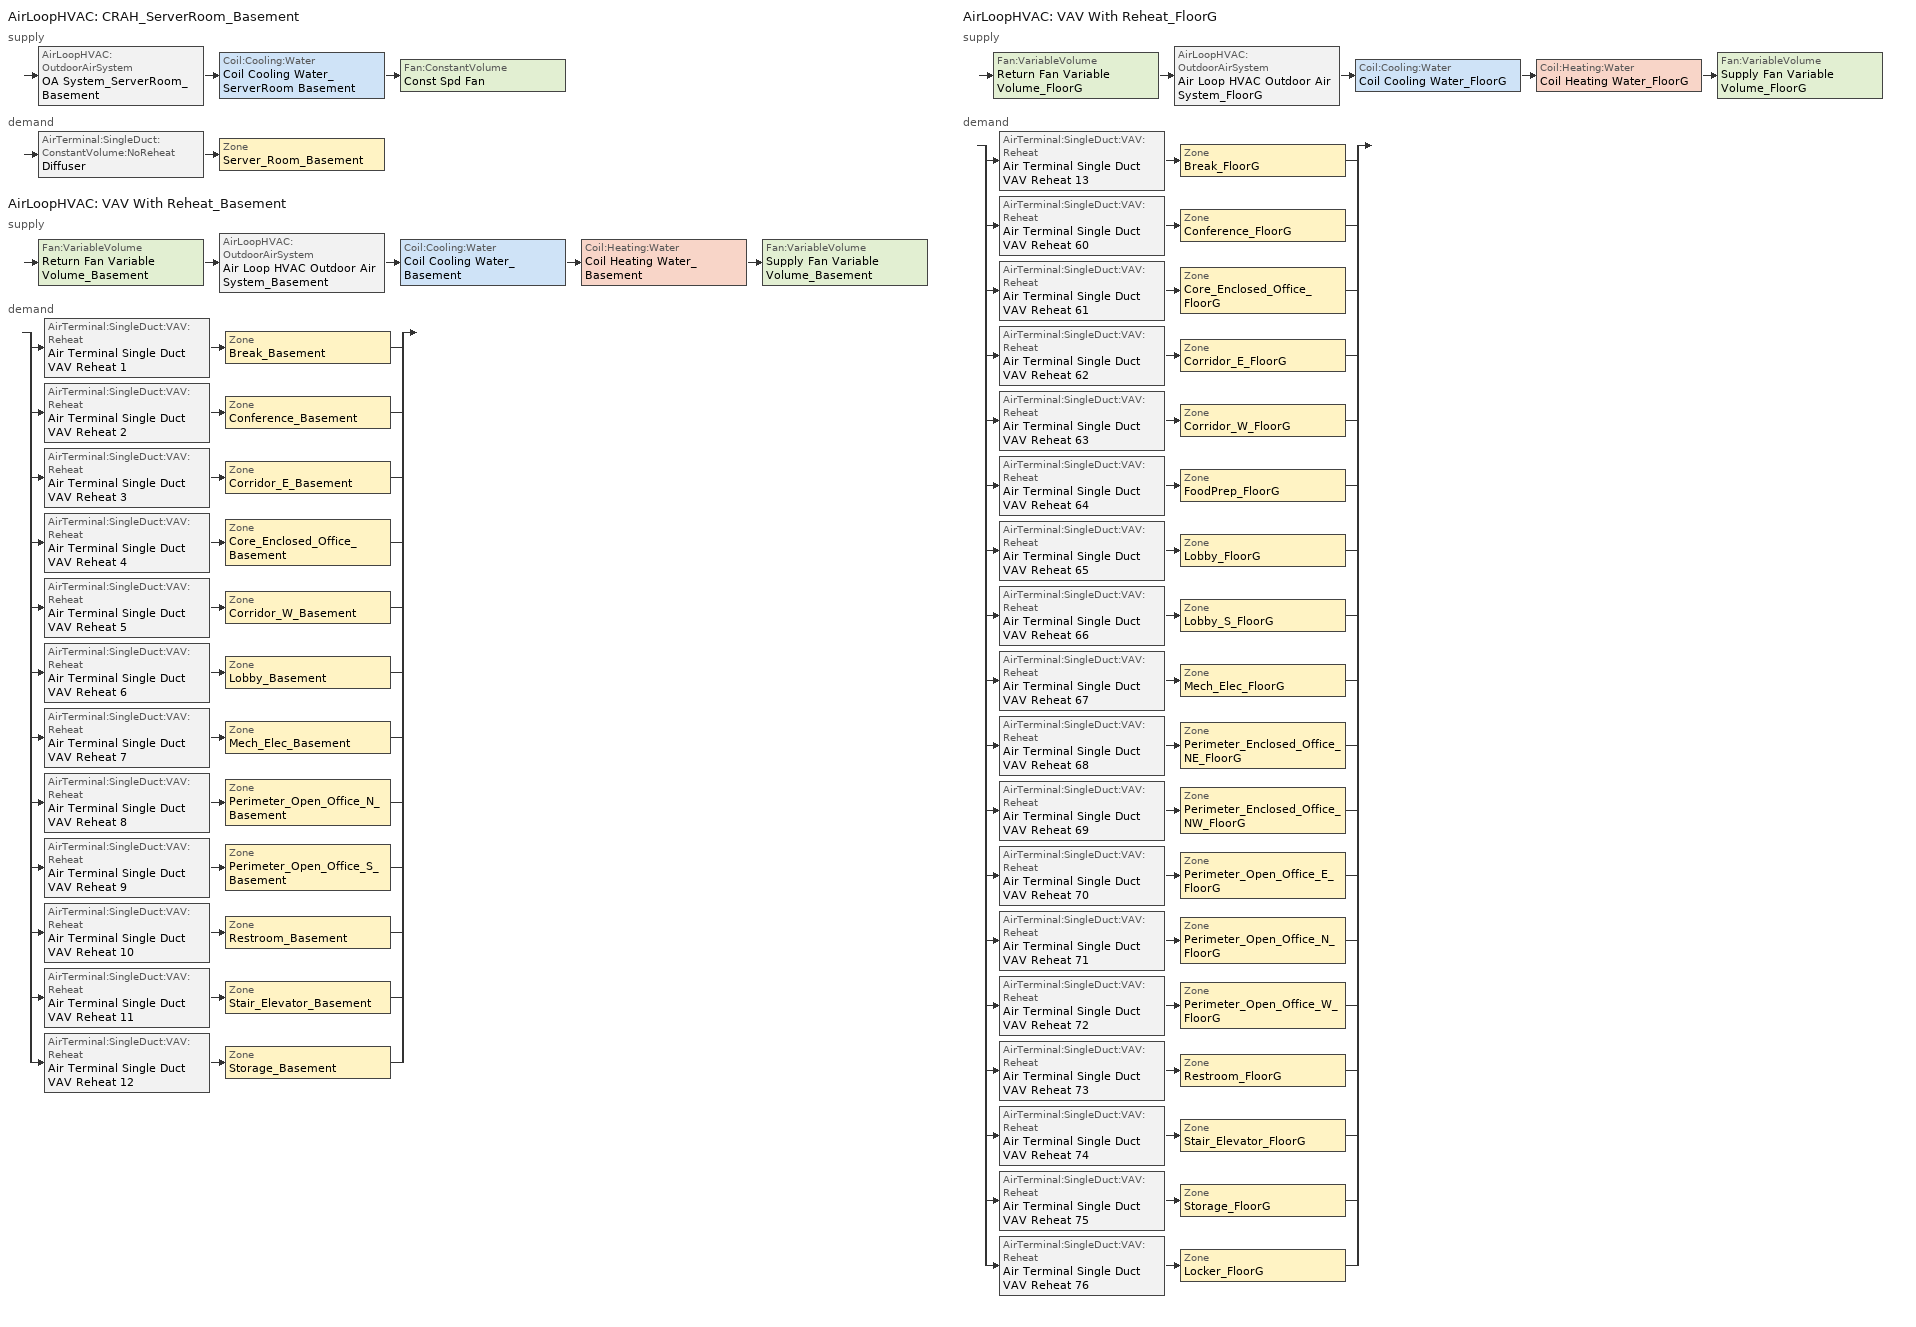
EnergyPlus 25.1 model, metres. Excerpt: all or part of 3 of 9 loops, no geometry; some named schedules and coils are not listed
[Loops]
AirLoopHVAC 'CRAH_ServerRoom_Basement'
 supply: AirLoopHVAC:OutdoorAirSystem 'OA System_ServerRoom_Basement' > Coil:Cooling:Water 'Coil Cooling Water_ServerRoom Basement' > Fan:ConstantVolume 'Const Spd Fan'
 demand: AirTerminal:SingleDuct:ConstantVolume:NoReheat 'Diffuser' > Zone 'Server_Room_Basement'
AirLoopHVAC 'VAV With Reheat_Basement'
 supply: Fan:VariableVolume 'Return Fan Variable Volume_Basement' > AirLoopHVAC:OutdoorAirSystem 'Air Loop HVAC Outdoor Air System_Basement' > Coil:Cooling:Water 'Coil Cooling Water_Basement' > Coil:Heating:Water 'Coil Heating Water_Basement' > Fan:VariableVolume 'Supply Fan Variable Volume_Basement'
 demand: split
  | AirTerminal:SingleDuct:VAV:Reheat 'Air Terminal Single Duct VAV Reheat 1' > Zone 'Break_Basement'
  | AirTerminal:SingleDuct:VAV:Reheat 'Air Terminal Single Duct VAV Reheat 2' > Zone 'Conference_Basement'
  | AirTerminal:SingleDuct:VAV:Reheat 'Air Terminal Single Duct VAV Reheat 3' > Zone 'Corridor_E_Basement'
  | AirTerminal:SingleDuct:VAV:Reheat 'Air Terminal Single Duct VAV Reheat 4' > Zone 'Core_Enclosed_Office_Basement'
  | AirTerminal:SingleDuct:VAV:Reheat 'Air Terminal Single Duct VAV Reheat 5' > Zone 'Corridor_W_Basement'
  | AirTerminal:SingleDuct:VAV:Reheat 'Air Terminal Single Duct VAV Reheat 6' > Zone 'Lobby_Basement'
  | AirTerminal:SingleDuct:VAV:Reheat 'Air Terminal Single Duct VAV Reheat 7' > Zone 'Mech_Elec_Basement'
  | AirTerminal:SingleDuct:VAV:Reheat 'Air Terminal Single Duct VAV Reheat 8' > Zone 'Perimeter_Open_Office_N_Basement'
  | AirTerminal:SingleDuct:VAV:Reheat 'Air Terminal Single Duct VAV Reheat 9' > Zone 'Perimeter_Open_Office_S_Basement'
  | AirTerminal:SingleDuct:VAV:Reheat 'Air Terminal Single Duct VAV Reheat 10' > Zone 'Restroom_Basement'
  | AirTerminal:SingleDuct:VAV:Reheat 'Air Terminal Single Duct VAV Reheat 11' > Zone 'Stair_Elevator_Basement'
  | AirTerminal:SingleDuct:VAV:Reheat 'Air Terminal Single Duct VAV Reheat 12' > Zone 'Storage_Basement'
AirLoopHVAC 'VAV With Reheat_FloorG'
 supply: Fan:VariableVolume 'Return Fan Variable Volume_FloorG' > AirLoopHVAC:OutdoorAirSystem 'Air Loop HVAC Outdoor Air System_FloorG' > Coil:Cooling:Water 'Coil Cooling Water_FloorG' > Coil:Heating:Water 'Coil Heating Water_FloorG' > Fan:VariableVolume 'Supply Fan Variable Volume_FloorG'
 demand: split
  | AirTerminal:SingleDuct:VAV:Reheat 'Air Terminal Single Duct VAV Reheat 13' > Zone 'Break_FloorG'
  | AirTerminal:SingleDuct:VAV:Reheat 'Air Terminal Single Duct VAV Reheat 60' > Zone 'Conference_FloorG'
  | AirTerminal:SingleDuct:VAV:Reheat 'Air Terminal Single Duct VAV Reheat 61' > Zone 'Core_Enclosed_Office_FloorG'
  | AirTerminal:SingleDuct:VAV:Reheat 'Air Terminal Single Duct VAV Reheat 62' > Zone 'Corridor_E_FloorG'
  | AirTerminal:SingleDuct:VAV:Reheat 'Air Terminal Single Duct VAV Reheat 63' > Zone 'Corridor_W_FloorG'
  | AirTerminal:SingleDuct:VAV:Reheat 'Air Terminal Single Duct VAV Reheat 64' > Zone 'FoodPrep_FloorG'
  | AirTerminal:SingleDuct:VAV:Reheat 'Air Terminal Single Duct VAV Reheat 65' > Zone 'Lobby_FloorG'
  | AirTerminal:SingleDuct:VAV:Reheat 'Air Terminal Single Duct VAV Reheat 66' > Zone 'Lobby_S_FloorG'
  | AirTerminal:SingleDuct:VAV:Reheat 'Air Terminal Single Duct VAV Reheat 67' > Zone 'Mech_Elec_FloorG'
  | AirTerminal:SingleDuct:VAV:Reheat 'Air Terminal Single Duct VAV Reheat 68' > Zone 'Perimeter_Enclosed_Office_NE_FloorG'
  | AirTerminal:SingleDuct:VAV:Reheat 'Air Terminal Single Duct VAV Reheat 69' > Zone 'Perimeter_Enclosed_Office_NW_FloorG'
  | AirTerminal:SingleDuct:VAV:Reheat 'Air Terminal Single Duct VAV Reheat 70' > Zone 'Perimeter_Open_Office_E_FloorG'
  | AirTerminal:SingleDuct:VAV:Reheat 'Air Terminal Single Duct VAV Reheat 71' > Zone 'Perimeter_Open_Office_N_FloorG'
  | AirTerminal:SingleDuct:VAV:Reheat 'Air Terminal Single Duct VAV Reheat 72' > Zone 'Perimeter_Open_Office_W_FloorG'
  | AirTerminal:SingleDuct:VAV:Reheat 'Air Terminal Single Duct VAV Reheat 73' > Zone 'Restroom_FloorG'
  | AirTerminal:SingleDuct:VAV:Reheat 'Air Terminal Single Duct VAV Reheat 74' > Zone 'Stair_Elevator_FloorG'
  | AirTerminal:SingleDuct:VAV:Reheat 'Air Terminal Single Duct VAV Reheat 75' > Zone 'Storage_FloorG'
  | AirTerminal:SingleDuct:VAV:Reheat 'Air Terminal Single Duct VAV Reheat 76' > Zone 'Locker_FloorG'
[ZoneList]
ZL_Office_Area_GreaterThan250_square_feet: Core_Enclosed_Office_Basement, Core_Enclosed_Office_FloorG, Core_Enclosed_Office_FloorM, Core_Enclosed_Office_FloorT, Perimeter_Enclosed_Office_NE_FloorG, Perimeter_Enclosed_Office_NE_FloorM, Perimeter_Enclosed_Office_NE_FloorT, Perimeter_Enclosed_Office_NW_FloorG, Perimeter_Enclosed_Office_NW_FloorM, Perimeter_Enclosed_Office_NW_FloorT, Perimeter_Enclosed_Office_SE_FloorM, Perimeter_Enclosed_Office_SE_FloorT, Perimeter_Enclosed_Office_SW_FloorM, Perimeter_Enclosed_Office_SW_FloorT, Perimeter_Open_Office_E_FloorG, Perimeter_Open_Office_E_FloorM, Perimeter_Open_Office_E_FloorT, Perimeter_Open_Office_N_Basement, Perimeter_Open_Office_N_FloorG, Perimeter_Open_Office_N_FloorM, Perimeter_Open_Office_N_FloorT, Perimeter_Open_Office_S_Basement, Perimeter_Open_Office_S_FloorM, Perimeter_Open_Office_S_FloorT, Perimeter_Open_Office_W_FloorG, Perimeter_Open_Office_W_FloorM, Perimeter_Open_Office_W_FloorT
ZL_Electrical_Mechanical_Telephone_Rooms: Mech_Elec_Basement, Mech_Elec_FloorG, Mech_Elec_FloorM, Mech_Elec_FloorT
ZL_Convention_Conference_Multipurpose_and_Meeting_Area: Conference_Basement, Conference_E_FloorM, Conference_E_FloorT, Conference_FloorG, Conference_N_FloorM, Conference_N_FloorT, Conference_S_FloorM, Conference_S_FloorT, Conference_W_FloorM, Conference_W_FloorT
ZL_Lounge_Breakroom_or_Waiting_Area: Break_Basement, Break_FloorG, Break_FloorM, Break_FloorT
ZL_Storage_General: Storage_Basement, Storage_FloorG, Storage_FloorM, Storage_FloorT
ZL_Restrooms: Restroom_Basement, Restroom_FloorG, Restroom_FloorM, Restroom_FloorT
ZL_Lobby_Main_Entry: Lobby_Basement, Lobby_FloorG, Lobby_FloorM, Lobby_FloorT, Lobby_S_FloorG
ZL_Stairwell: Stair_Elevator_Basement, Stair_Elevator_FloorG, Stair_Elevator_FloorM, Stair_Elevator_FloorT
ZL_Corridor_Area: Corridor_E_Basement, Corridor_E_FloorG, Corridor_E_FloorM, Corridor_E_FloorT, Corridor_W_Basement, Corridor_W_FloorG, Corridor_W_FloorM, Corridor_W_FloorT
ZL_Computer_Room_EPD_20: Server_Room_FloorG, Server_Room_FloorM, Server_Room_FloorT
AVM OptimumStart Control Zones List: Break_Basement, Conference_Basement, Corridor_E_Basement, Core_Enclosed_Office_Basement, Corridor_W_Basement, Lobby_Basement, Mech_Elec_Basement, Perimeter_Open_Office_N_Basement, Perimeter_Open_Office_S_Basement, Restroom_Basement, Stair_Elevator_Basement, Storage_Basement
AVM OptimumStart 1 Control Zones List: Break_FloorG, Conference_FloorG, Core_Enclosed_Office_FloorG, Corridor_E_FloorG, Corridor_W_FloorG, FoodPrep_FloorG, Lobby_FloorG, Lobby_S_FloorG, Mech_Elec_FloorG, Perimeter_Enclosed_Office_NE_FloorG, Perimeter_Enclosed_Office_NW_FloorG, Perimeter_Open_Office_E_FloorG, Perimeter_Open_Office_N_FloorG, Perimeter_Open_Office_W_FloorG, Restroom_FloorG, Stair_Elevator_FloorG, Storage_FloorG, Locker_FloorG
AVM OptimumStart 2 Control Zones List: Break_FloorM, Conference_E_FloorM, Conference_N_FloorM, Conference_S_FloorM, Conference_W_FloorM, Core_Enclosed_Office_FloorM, Corridor_E_FloorM, Corridor_W_FloorM, Lobby_FloorM, Mech_Elec_FloorM, Perimeter_Enclosed_Office_NE_FloorM, Perimeter_Enclosed_Office_NW_FloorM, Perimeter_Enclosed_Office_SE_FloorM, Perimeter_Enclosed_Office_SW_FloorM, Perimeter_Open_Office_E_FloorM, Perimeter_Open_Office_N_FloorM, Perimeter_Open_Office_S_FloorM, Restroom_FloorM, Stair_Elevator_FloorM, Storage_FloorM, Perimeter_Open_Office_W_FloorM
AVM OptimumStart 3 Control Zones List: Break_FloorT, Conference_E_FloorT, Conference_N_FloorT, Conference_S_FloorT, Conference_W_FloorT, Core_Enclosed_Office_FloorT, Corridor_E_FloorT, Corridor_W_FloorT, Lobby_FloorT, Mech_Elec_FloorT, Perimeter_Enclosed_Office_NE_FloorT, Perimeter_Enclosed_Office_NW_FloorT, Perimeter_Enclosed_Office_SE_FloorT, Perimeter_Enclosed_Office_SW_FloorT, Perimeter_Open_Office_E_FloorT, Perimeter_Open_Office_N_FloorT, Perimeter_Open_Office_S_FloorT, Perimeter_Open_Office_W_FloorT, Restroom_FloorT, Stair_Elevator_FloorT, Storage_FloorT
[People] Number of People Calculation Method=People/Area; Fraction Radiant=0.3; Sensible Heat Fraction=autocalculate; Carbon Dioxide Generation Rate {m3/s-W}=3.82e-08; Enable ASHRAE 55 Comfort Warnings=No; Mean Radiant Temperature Calculation Type=EnclosureAveraged; Clothing Insulation Calculation Method=ClothingInsulationSchedule; Cold Stress Temperature Threshold {C}=15.56; Heat Stress Temperature Threshold {C}=30
Name | Zone or ZoneList or Space or SpaceList | Number of People Schedule | People per Floor Area {person/m2} | Activity Level Schedule
People_Office_Area_250_square_feet | ZL_Office_Area_GreaterThan250_square_feet | OfficeLargeOfficeOccupancy | 0.0538196 | FunctionalAreaPeopleActivityLevel
People_Electrical_Mechanical_Telephone_Rooms | ZL_Electrical_Mechanical_Telephone_Rooms | OfficeLargeOfficeOccupancy | 0 | CommonAreaPeopleActivityLevel
People_Convention_Conference_Multipurpose_and_Meeting_Area | ZL_Convention_Conference_Multipurpose_and_Meeting_Area | OfficeLargeOfficeOccupancy | 0.355209 | MeetingAreaPeopleActivityLevel
People_Lounge_Breakroom_or_Waiting_Area | ZL_Lounge_Breakroom_or_Waiting_Area | OfficeLargeOfficeOccupancy | 0.355209 | CommonAreaPeopleActivityLevel
People_Storage_General | ZL_Storage_General | OfficeLargeOfficeOccupancy | 0 | CommonAreaPeopleActivityLevel
People_Restrooms | ZL_Restrooms | OfficeLargeOfficeOccupancy | 0 | CommonAreaPeopleActivityLevel
People_Lobby_Main_Entry | ZL_Lobby_Main_Entry | OfficeLargeOfficeOccupancy | 0.107639 | CommonAreaPeopleActivityLevel
People_Stairwell | ZL_Stairwell | OfficeLargeOfficeOccupancy | 0 | CommonAreaPeopleActivityLevel
People_Corridor_Area | ZL_Corridor_Area | OfficeLargeOfficeOccupancy | 0.0538196 | CommonAreaPeopleActivityLevel
People_Computer_Room_EPD_20 | ZL_Computer_Room_EPD_20 | OfficeLargeDataOccupancy | 0 | ComputerRoomPeopleActivityLevel
[Lights] Design Level Calculation Method=Watts/Area; Return Air Fraction=0; Fraction Radiant=0.58; Fraction Visible=0; Fraction Replaceable=1; Return Air Fraction Calculated from Plenum Temperature=No; Return Air Fraction Function of Plenum Temperature Coefficient 1=0; Return Air Fraction Function of Plenum Temperature Coefficient 2 {1/K}=0
Name | Zone or ZoneList or Space or SpaceList | Schedule | Watts per Floor Area {W/m2}
Lights_Office_Area_250_square_feet | ZL_Office_Area_GreaterThan250_square_feet | OfficeLargeOfficeLights | 8.07293
Lights_Electrical_Mechanical_Telephone_Rooms | ZL_Electrical_Mechanical_Telephone_Rooms | OfficeLargeOfficeLights | 7.53474
Lights_Convention_Conference_Multipurpose_and_Meeting_Area | ZL_Convention_Conference_Multipurpose_and_Meeting_Area | OfficeLargeOfficeLights | 15.0695
Lights_Lounge_Breakroom_or_Waiting_Area | ZL_Lounge_Breakroom_or_Waiting_Area | OfficeLargeOfficeLights | 118.403
Lights_Storage_General | ZL_Storage_General | OfficeLargeOfficeLights | 6.45835
Lights_Restrooms | ZL_Restrooms | OfficeLargeOfficeLights | 6.45835
Lights_Lobby_Main_Entry | ZL_Lobby_Main_Entry | OfficeLargeOfficeLights | 11.8403
Lights_Stairwell | ZL_Stairwell | OfficeLargeOfficeLights | 6.45835
Lights_Corridor_Area | ZL_Corridor_Area | OfficeLargeOfficeLights | 6.45835
Lights_Computer_Room_EPD_20 | ZL_Computer_Room_EPD_20 | OfficeLargeDataLights | 11.8403
[ElectricEquipment] Design Level Calculation Method=Watts/Area; Fraction Latent=0; Fraction Radiant=0.2; Fraction Lost=0
Name | Zone or ZoneList or Space or SpaceList | Schedule | Watts per Floor Area {W/m2}
Equip_ZL_Office_Area_GreaterThan250_square_feet | ZL_Office_Area_GreaterThan250_square_feet | OfficeLargeOfficeElecEquipment | 7.53474
Equip_ZL_Electrical_Mechanical_Telephone_Rooms | ZL_Electrical_Mechanical_Telephone_Rooms | OfficeLargeOfficeElecEquipment | 5.38196
Equip_ZL_Convention_Conference_Multipurpose_and_Meeting_Area | ZL_Convention_Conference_Multipurpose_and_Meeting_Area | OfficeLargeOfficeElecEquipment | 8.61113
Equip_ZL_Lounge_Breakroom_or_Waiting_Area | ZL_Lounge_Breakroom_or_Waiting_Area | OfficeLargeOfficeElecEquipment | 5.38196
Equip_ZL_Storage_General | ZL_Storage_General | OfficeLargeOfficeElecEquipment | 2.15278
Equip_ZL_Lobby_Main_Entry | ZL_Lobby_Main_Entry | OfficeLargeOfficeElecEquipment | 5.38196
Equip_ZL_Computer_Room_EPD_20 | ZL_Computer_Room_EPD_20 | OfficeLargeDataElecEquipment | 215.278
[DesignSpecification:OutdoorAir] Outdoor Air Method=Maximum; Outdoor Air Flow per Person {m3/s-person}=0.00707921; Outdoor Air Flow per Zone Floor Area {m3/s-m2}=0.000762; Outdoor Air Flow Air Changes per Hour {1/hr}=0
Name | Outdoor Air Flow per Zone {m3/s} | Outdoor Air Schedule
DSOA_Perimeter_Open_Office_N_Basement; DSOA_Perimeter_Open_Office_S_Basement; DSOA_Core_Enclosed_Office_Basement; DSOA_Perimeter_Open_Office_N_FloorG; DSOA_Perimeter_Open_Office_W_FloorG; DSOA_Perimeter_Open_Office_E_FloorG; DSOA_Perimeter_Enclosed_Office_NE_FloorG; DSOA_Perimeter_Enclosed_Office_NW_FloorG; DSOA_Core_Enclosed_Office_FloorG; DSOA_Mech_Elec_Basement; DSOA_Mech_Elec_FloorG; DSOA_Conference_Basement; DSOA_Conference_FloorG; DSOA_Break_Basement; DSOA_Break_FloorG; DSOA_Storage_Basement; DSOA_Storage_FloorG; DSOA_Restroom_Basement; DSOA_Restroom_FloorG; DSOA_Lobby_Basement; DSOA_Lobby_S_FloorG; DSOA_Lobby_FloorG; DSOA_Stair_Elevator_Basement; DSOA_Stair_Elevator_FloorG; DSOA_Corridor_W_Basement; DSOA_Corridor_E_Basement; DSOA_Corridor_W_FloorG; DSOA_Corridor_E_FloorG | 0 | OfficeLargeOfficeHVACAvail
DSOA_Server_Room_Basement | 0 | OfficeLargeDataHVACAvail
DSOA_FoodPrep_FloorG |  | OfficeLargeOfficeHVACAvail
DSOA_Locker_FloorG | 0.214143 | OfficeLargeOfficeHVACAvail
[ZoneControl:Thermostat] Temperature Difference Between Cutout And Setpoint {deltaC}=0
Name | Zone or ZoneList | Control Type Schedule | Control 1
ZC_ZL_Office_Area_GreaterThan250_square_feet | ZL_Office_Area_GreaterThan250_square_feet | ZL_Office_Area_GreaterThan250_square_feet Thermostat Schedule | TSDSP_ZL_Office_Area_GreaterThan250_square_feet
ZC_ZL_Electrical_Mechanical_Telephone_Rooms | ZL_Electrical_Mechanical_Telephone_Rooms | ZL_Electrical_Mechanical_Telephone_Rooms Thermostat Schedule | TSDSP_ZL_Electrical_Mechanical_Telephone_Rooms
ZC_ZL_Convention_Conference_Multipurpose_and_Meeting_Area | ZL_Convention_Conference_Multipurpose_and_Meeting_Area | ZL_Convention_Conference_Multipurpose_and_Meeting_Area Thermostat Schedule | TSDSP_ZL_Convention_Conference_Multipurpose_and_Meeting_Area
ZC_ZL_Lounge_Breakroom_or_Waiting_Area | ZL_Lounge_Breakroom_or_Waiting_Area | ZL_Lounge_Breakroom_or_Waiting_Area Thermostat Schedule | TSDSP_ZL_Lounge_Breakroom_or_Waiting_Area
ZC_ZL_Storage_General | ZL_Storage_General | ZL_Storage_General Thermostat Schedule | TSDSP_ZL_Storage_General
ZC_ZL_Restrooms | ZL_Restrooms | ZL_Restrooms Thermostat Schedule | TSDSP_ZL_Restrooms
ZC_ZL_Lobby_Main_Entry | ZL_Lobby_Main_Entry | ZL_Lobby_Main_Entry Thermostat Schedule | TSDSP_ZL_Lobby_Main_Entry
ZC_ZL_Stairwell | ZL_Stairwell | ZL_Stairwell Thermostat Schedule | TSDSP_ZL_Stairwell
ZC_ZL_Corridor_Area | ZL_Corridor_Area | ZL_Corridor_Area Thermostat Schedule | TSDSP_ZL_Corridor_Area
ZC_ZL_Computer_Room_EPD_20 | ZL_Computer_Room_EPD_20 | ZL_Computer_Room_EPD_20 Thermostat Schedule | TSDSP_ZL_Computer_Room_EPD_20
ZC_Server_Room_Basement | Server_Room_Basement | Server_Room_Basement Zn Thermostat Schedule | TSDSP_Server_Room_Basement
ZC_FoodPrep_FloorG | FoodPrep_FloorG | FoodPrep_FloorG Zn Thermostat Schedule | TSDSP_FoodPrep_FloorG
ZC_Locker_FloorG | Locker_FloorG | Locker_FloorG Zn Thermostat Schedule | TSDSP_Locker_FloorG
[ThermostatSetpoint:SingleCooling] Setpoint Temperature Schedule=OfficeLargeDataClgSetpt
TSDSP_ZL_Computer_Room_EPD_20; TSDSP_Server_Room_Basement
[ThermostatSetpoint:DualSetpoint] Heating Setpoint Temperature Schedule=OfficeLargeOfficeHtgSetpt; Cooling Setpoint Temperature Schedule=OfficeLargeOfficeClgSetpt
TSDSP_ZL_Office_Area_GreaterThan250_square_feet; TSDSP_ZL_Electrical_Mechanical_Telephone_Rooms; TSDSP_ZL_Convention_Conference_Multipurpose_and_Meeting_Area; TSDSP_ZL_Lounge_Breakroom_or_Waiting_Area; TSDSP_ZL_Storage_General; TSDSP_ZL_Restrooms; TSDSP_ZL_Lobby_Main_Entry; TSDSP_ZL_Stairwell; TSDSP_ZL_Corridor_Area; TSDSP_FoodPrep_FloorG; TSDSP_Locker_FloorG
[Sizing:Zone] Zone Cooling Design Supply Air Temperature Input Method=SupplyAirTemperature; Zone Cooling Design Supply Air Temperature {C}=12.8; Zone Cooling Design Supply Air Temperature Difference {deltaC}=8.33333; Zone Heating Design Supply Air Temperature Input Method=SupplyAirTemperature; Zone Heating Design Supply Air Temperature {C}=40; Zone Heating Design Supply Air Temperature Difference {deltaC}=13.8889; Zone Cooling Design Supply Air Humidity Ratio {kgWater/kgDryAir}=0.0085; Zone Heating Design Supply Air Humidity Ratio {kgWater/kgDryAir}=0.008; Cooling Design Air Flow Method=DesignDay; Cooling Design Air Flow Rate {m3/s}=0; Cooling Minimum Air Flow per Zone Floor Area {m3/s-m2}=0.000762; Cooling Minimum Air Flow {m3/s}=0; Cooling Minimum Air Flow Fraction=0; Heating Design Air Flow Method=DesignDay; Heating Design Air Flow Rate {m3/s}=0; Heating Maximum Air Flow per Zone Floor Area {m3/s-m2}=0.002032; Heating Maximum Air Flow {m3/s}=0.141576; Heating Maximum Air Flow Fraction=0.5; Account for Dedicated Outdoor Air System=No; Zone Load Sizing Method=Sensible Load Only No Latent Load; Zone Latent Cooling Design Supply Air Humidity Ratio Input Method=HumidityRatioDifference; Zone Cooling Design Supply Air Humidity Ratio Difference {kgWater/kgDryAir}=0.005; Zone Latent Heating Design Supply Air Humidity Ratio Input Method=HumidityRatioDifference; Zone Humidification Design Supply Air Humidity Ratio Difference {kgWater/kgDryAir}=0.005; Type of Space Sum to Use=Coincident
Name | Design Specification Outdoor Air Object
Break_Basement | DSOA_Break_Basement
Break_FloorG | DSOA_Break_FloorG
Conference_Basement | DSOA_Conference_Basement
Conference_FloorG | DSOA_Conference_FloorG
Core_Enclosed_Office_Basement | DSOA_Core_Enclosed_Office_Basement
Core_Enclosed_Office_FloorG | DSOA_Core_Enclosed_Office_FloorG
Corridor_E_Basement | DSOA_Corridor_E_Basement
Corridor_E_FloorG | DSOA_Corridor_E_FloorG
Corridor_W_Basement | DSOA_Corridor_W_Basement
Corridor_W_FloorG | DSOA_Corridor_W_FloorG
FoodPrep_FloorG | DSOA_FoodPrep_FloorG
Lobby_Basement | DSOA_Lobby_Basement
Lobby_FloorG | DSOA_Lobby_FloorG
Lobby_S_FloorG | DSOA_Lobby_S_FloorG
Locker_FloorG | DSOA_Locker_FloorG
Mech_Elec_Basement | DSOA_Mech_Elec_Basement
Mech_Elec_FloorG | DSOA_Mech_Elec_FloorG
Perimeter_Enclosed_Office_NE_FloorG | DSOA_Perimeter_Enclosed_Office_NE_FloorG
Perimeter_Enclosed_Office_NW_FloorG | DSOA_Perimeter_Enclosed_Office_NW_FloorG
Perimeter_Open_Office_E_FloorG | DSOA_Perimeter_Open_Office_E_FloorG
Perimeter_Open_Office_N_Basement | DSOA_Perimeter_Open_Office_N_Basement
Perimeter_Open_Office_N_FloorG | DSOA_Perimeter_Open_Office_N_FloorG
Perimeter_Open_Office_S_Basement | DSOA_Perimeter_Open_Office_S_Basement
Perimeter_Open_Office_W_FloorG | DSOA_Perimeter_Open_Office_W_FloorG
Restroom_Basement | DSOA_Restroom_Basement
Restroom_FloorG | DSOA_Restroom_FloorG
Server_Room_Basement | DSOA_Server_Room_Basement
Stair_Elevator_Basement | DSOA_Stair_Elevator_Basement
Stair_Elevator_FloorG | DSOA_Stair_Elevator_FloorG
Storage_Basement | DSOA_Storage_Basement
Storage_FloorG | DSOA_Storage_FloorG
[Sizing:System] Type of Load to Size On=Sensible; Design Outdoor Air Flow Rate {m3/s}=Autosize; Central Heating Maximum System Air Flow Ratio=Autosize; Preheat Design Temperature {C}=7; Preheat Design Humidity Ratio {kgWater/kgDryAir}=0; Precool Design Temperature {C}=12.8; Precool Design Humidity Ratio {kgWater/kgDryAir}=0; Central Cooling Design Supply Air Temperature {C}=12.8; Central Heating Design Supply Air Temperature {C}=18.3333; Type of Zone Sum to Use=Coincident; 100% Outdoor Air in Cooling=No; 100% Outdoor Air in Heating=No; Central Cooling Design Supply Air Humidity Ratio {kgWater/kgDryAir}=0.0085; Central Heating Design Supply Air Humidity Ratio {kgWater/kgDryAir}=0.008; Cooling Supply Air Flow Rate Method=DesignDay; Cooling Supply Air Flow Rate {m3/s}=0; Cooling Supply Air Flow Rate Per Floor Area {m3/s-m2}=0.00996765; Cooling Fraction of Autosized Cooling Supply Air Flow Rate=1; Cooling Supply Air Flow Rate Per Unit Cooling Capacity {m3/s-W}=3.94755e-05; Heating Supply Air Flow Rate Method=DesignDay; Heating Supply Air Flow Rate {m3/s}=0; Heating Supply Air Flow Rate Per Floor Area {m3/s-m2}=0.00996765; Heating Fraction of Autosized Heating Supply Air Flow Rate=1; Heating Fraction of Autosized Cooling Supply Air Flow Rate=1; Heating Supply Air Flow Rate Per Unit Heating Capacity {m3/s-W}=3.15882e-05; System Outdoor Air Method=ZoneSum; Zone Maximum Outdoor Air Fraction=1; Cooling Design Capacity Method=CoolingDesignCapacity; Cooling Design Capacity {W}=Autosize; Cooling Design Capacity Per Floor Area {W/m2}=234.7; Fraction of Autosized Cooling Design Capacity=1; Heating Design Capacity Method=HeatingDesignCapacity; Heating Design Capacity {W}=Autosize; Heating Design Capacity Per Floor Area {W/m2}=157; Fraction of Autosized Heating Design Capacity=1; Central Cooling Capacity Control Method=OnOff; Occupant Diversity=Autosize
CRAH_ServerRoom_Basement; VAV With Reheat_Basement; VAV With Reheat_FloorG
[ZoneHVAC:PackagedTerminalAirConditioner] Availability Schedule=OfficeLargeOfficeHVACAvail; Cooling Supply Air Flow Rate {m3/s}=Autosize; Heating Supply Air Flow Rate {m3/s}=Autosize; No Load Supply Air Flow Rate {m3/s}=Autosize; No Load Supply Air Flow Rate Control Set To Low Speed=Yes; Cooling Outdoor Air Flow Rate {m3/s}=Autosize; Heating Outdoor Air Flow Rate {m3/s}=Autosize; No Load Outdoor Air Flow Rate {m3/s}=Autosize; Fan Placement=DrawThrough; Supply Air Fan Operating Mode Schedule=Always On Discrete
Name | Supply Air Fan | Heating Coil | Cooling Coil
CRAC DX Clg_FloorG | Elec CRAC Fan 1 | CRAC Elec Htg Coil 1 | Elec CRAC 1 Spd DX Clg Coil 1
CRAC DX Clg_FloorM | Elec CRAC Fan | CRAC Elec Htg Coil | Elec CRAC 1 Spd DX Clg Coil
CRAC DX_FloorT | Elec CRAC Fan 2 | CRAC Elec Htg Coil 2 | Elec CRAC 1 Spd DX Clg Coil 2
[AirTerminal:SingleDuct:ConstantVolume:NoReheat]
Diffuser: Availability Schedule=Always On Discrete; Maximum Air Flow Rate {m3/s}=Autosize
[AirTerminal:SingleDuct:VAV:Reheat] Availability Schedule=Always On Discrete; Maximum Air Flow Rate {m3/s}=Autosize; Zone Minimum Air Flow Input Method=Constant; Constant Minimum Air Flow Fraction=0.3; Fixed Minimum Air Flow Rate {m3/s}=Autosize; Maximum Hot Water or Steam Flow Rate {m3/s}=Autosize; Minimum Hot Water or Steam Flow Rate {m3/s}=0; Convergence Tolerance=0.001; Damper Heating Action=Reverse; Maximum Flow per Zone Floor Area During Reheat {m3/s-m2}=Autocalculate; Maximum Flow Fraction During Reheat=0.5; Maximum Reheat Air Temperature {C}=35
Name | Reheat Coil
Air Terminal Single Duct VAV Reheat 1 | Coil Heating Water 2
Air Terminal Single Duct VAV Reheat 13 | Coil Heating Water 14
Air Terminal Single Duct VAV Reheat 2 | Coil Heating Water 3
Air Terminal Single Duct VAV Reheat 60 | Coil Heating Water 61
Air Terminal Single Duct VAV Reheat 4 | Coil Heating Water 5
Air Terminal Single Duct VAV Reheat 61 | Coil Heating Water 62
Air Terminal Single Duct VAV Reheat 3 | Coil Heating Water 4
Air Terminal Single Duct VAV Reheat 62 | Coil Heating Water 63
Air Terminal Single Duct VAV Reheat 5 | Coil Heating Water 6
Air Terminal Single Duct VAV Reheat 63 | Coil Heating Water 64
Air Terminal Single Duct VAV Reheat 64 | Coil Heating Water 65
Air Terminal Single Duct VAV Reheat 6 | Coil Heating Water 7
Air Terminal Single Duct VAV Reheat 65 | Coil Heating Water 66
Air Terminal Single Duct VAV Reheat 66 | Coil Heating Water 67
Air Terminal Single Duct VAV Reheat 76 | Coil Heating Water 77
Air Terminal Single Duct VAV Reheat 7 | Coil Heating Water 8
Air Terminal Single Duct VAV Reheat 67 | Coil Heating Water 68
Air Terminal Single Duct VAV Reheat 68 | Coil Heating Water 69
Air Terminal Single Duct VAV Reheat 69 | Coil Heating Water 70
Air Terminal Single Duct VAV Reheat 70 | Coil Heating Water 71
Air Terminal Single Duct VAV Reheat 8 | Coil Heating Water 9
Air Terminal Single Duct VAV Reheat 71 | Coil Heating Water 72
Air Terminal Single Duct VAV Reheat 9 | Coil Heating Water 10
Air Terminal Single Duct VAV Reheat 72 | Coil Heating Water 73
Air Terminal Single Duct VAV Reheat 10 | Coil Heating Water 11
Air Terminal Single Duct VAV Reheat 73 | Coil Heating Water 74
Air Terminal Single Duct VAV Reheat 11 | Coil Heating Water 12
Air Terminal Single Duct VAV Reheat 74 | Coil Heating Water 75
Air Terminal Single Duct VAV Reheat 12 | Coil Heating Water 13
Air Terminal Single Duct VAV Reheat 75 | Coil Heating Water 76
[Zone equipment]
Break_Basement: Air Terminal Single Duct VAV Reheat 1
Break_FloorG: Air Terminal Single Duct VAV Reheat 13
Conference_Basement: Air Terminal Single Duct VAV Reheat 2
Conference_FloorG: Air Terminal Single Duct VAV Reheat 60
Core_Enclosed_Office_Basement: Air Terminal Single Duct VAV Reheat 4
Core_Enclosed_Office_FloorG: Air Terminal Single Duct VAV Reheat 61
Corridor_E_Basement: Air Terminal Single Duct VAV Reheat 3
Corridor_E_FloorG: Air Terminal Single Duct VAV Reheat 62
Corridor_W_Basement: Air Terminal Single Duct VAV Reheat 5
Corridor_W_FloorG: Air Terminal Single Duct VAV Reheat 63
FoodPrep_FloorG: Air Terminal Single Duct VAV Reheat 64
Lobby_Basement: Air Terminal Single Duct VAV Reheat 6
Lobby_FloorG: Air Terminal Single Duct VAV Reheat 65
Lobby_S_FloorG: Air Terminal Single Duct VAV Reheat 66
Locker_FloorG: Air Terminal Single Duct VAV Reheat 76
Mech_Elec_Basement: Air Terminal Single Duct VAV Reheat 7
Mech_Elec_FloorG: Air Terminal Single Duct VAV Reheat 67
Perimeter_Enclosed_Office_NE_FloorG: Air Terminal Single Duct VAV Reheat 68
Perimeter_Enclosed_Office_NW_FloorG: Air Terminal Single Duct VAV Reheat 69
Perimeter_Open_Office_E_FloorG: Air Terminal Single Duct VAV Reheat 70
Perimeter_Open_Office_N_Basement: Air Terminal Single Duct VAV Reheat 8
Perimeter_Open_Office_N_FloorG: Air Terminal Single Duct VAV Reheat 71
Perimeter_Open_Office_S_Basement: Air Terminal Single Duct VAV Reheat 9
Perimeter_Open_Office_W_FloorG: Air Terminal Single Duct VAV Reheat 72
Restroom_Basement: Air Terminal Single Duct VAV Reheat 10, Zone Exhaust Fan 1
Restroom_FloorG: Air Terminal Single Duct VAV Reheat 73, Zone Exhaust Fan 2
Server_Room_Basement: Diffuser
Stair_Elevator_Basement: Air Terminal Single Duct VAV Reheat 11
Stair_Elevator_FloorG: Air Terminal Single Duct VAV Reheat 74
Storage_Basement: Air Terminal Single Duct VAV Reheat 12
Storage_FloorG: Air Terminal Single Duct VAV Reheat 75
[Fan:ConstantVolume] Fan Total Efficiency=0.57; Pressure Rise {Pa}=946.3; Maximum Flow Rate {m3/s}=AutoSize; Motor Efficiency=0.88; Motor In Airstream Fraction=1
Name | Availability Schedule
Elec CRAC Fan 1; Elec CRAC Fan; Elec CRAC Fan 2 | Always On Discrete
Const Spd Fan | OfficeLargeOfficeHVACAvail
[Fan:VariableVolume] Availability Schedule=OfficeLargeOfficeHVACAvail; Fan Total Efficiency=0.57; Pressure Rise {Pa}=946.3; Maximum Flow Rate {m3/s}=AutoSize; Fan Power Minimum Flow Rate Input Method=FixedFlowRate; Fan Power Minimum Flow Fraction=0; Fan Power Minimum Air Flow Rate {m3/s}=0; Motor Efficiency=0.88; Motor In Airstream Fraction=1; Fan Power Coefficient 1=0.0407599; Fan Power Coefficient 2=0.088045; Fan Power Coefficient 3=-0.0729261; Fan Power Coefficient 4=0.94374; Fan Power Coefficient 5=0
Return Fan Variable Volume_Basement; Supply Fan Variable Volume_Basement; Return Fan Variable Volume_FloorG; Supply Fan Variable Volume_FloorG
[Fan:ZoneExhaust] Availability Schedule=OfficeLargeOfficeHVACAvail; Fan Total Efficiency=0.65; Pressure Rise {Pa}=125; Maximum Flow Rate {m3/s}=0.118; System Availability Manager Coupling Mode=Decoupled
Zone Exhaust Fan 1; Zone Exhaust Fan 2
[Coil:Cooling:Water] Availability Schedule=Always On Discrete; Design Water Flow Rate {m3/s}=Autosize; Design Air Flow Rate {m3/s}=Autosize; Design Inlet Water Temperature {C}=Autosize; Design Inlet Air Temperature {C}=Autosize; Design Outlet Air Temperature {C}=Autosize; Design Inlet Air Humidity Ratio {kgWater/kgDryAir}=Autosize; Design Outlet Air Humidity Ratio {kgWater/kgDryAir}=Autosize; Type of Analysis=DetailedAnalysis; Heat Exchanger Configuration=CrossFlow
Coil Cooling Water_ServerRoom Basement; Coil Cooling Water_Basement; Coil Cooling Water_FloorG
[Coil:Cooling:DX:SingleSpeed] Availability Schedule=Always On Discrete; Gross Rated Total Cooling Capacity {W}=Autosize; Gross Rated Sensible Heat Ratio=Autosize; Gross Rated Cooling COP {W/W}=3.3; Rated Air Flow Rate {m3/s}=Autosize; 2017 Rated Evaporator Fan Power Per Volume Flow Rate {W/(m3/s)}=773.3; 2023 Rated Evaporator Fan Power Per Volume Flow Rate {W/(m3/s)}=934.4; Total Cooling Capacity Function of Temperature Curve=Curve Biquadratic 33; Total Cooling Capacity Function of Flow Fraction Curve=Curve Quadratic 41; Energy Input Ratio Function of Temperature Curve=Curve Biquadratic 34; Energy Input Ratio Function of Flow Fraction Curve=Curve Quadratic 42; Part Load Fraction Correlation Curve=Curve Quadratic 43; Minimum Outdoor Dry-Bulb Temperature for Compressor Operation {C}=-25; Nominal Time for Condensate Removal to Begin {s}=0; Ratio of Initial Moisture Evaporation Rate and Steady State Latent Capacity=0; Maximum Cycling Rate {cycles/hr}=0; Latent Capacity Time Constant {s}=0; Condenser Type=AirCooled; Evaporative Condenser Effectiveness=0; Evaporative Condenser Air Flow Rate {m3/s}=Autosize; Evaporative Condenser Pump Rated Power Consumption {W}=Autosize; Crankcase Heater Capacity {W}=0; Maximum Outdoor Dry-Bulb Temperature for Crankcase Heater Operation {C}=0; Basin Heater Capacity {W/K}=0; Basin Heater Setpoint Temperature {C}=10
Elec CRAC 1 Spd DX Clg Coil 1; Elec CRAC 1 Spd DX Clg Coil; Elec CRAC 1 Spd DX Clg Coil 2
[Coil:Heating:Water] Availability Schedule=Always On Discrete; U-Factor Times Area Value {W/K}=Autosize; Maximum Water Flow Rate {m3/s}=Autosize; Performance Input Method=NominalCapacity; Rated Capacity {W}=Autosize; Rated Inlet Water Temperature {C}=82.2; Rated Inlet Air Temperature {C}=16.6; Rated Outlet Water Temperature {C}=71.1; Rated Outlet Air Temperature {C}=32.2; Rated Ratio for Air and Water Convection=0.5
Coil Heating Water_Basement; Coil Heating Water_FloorG
[Coil:Heating:Electric] Availability Schedule=Always Off Discrete; Efficiency=1; Nominal Capacity {W}=Autosize
CRAC Elec Htg Coil 1; CRAC Elec Htg Coil; CRAC Elec Htg Coil 2
[HeatExchanger:AirToAir:SensibleAndLatent] Availability Schedule=Always On Discrete; Nominal Supply Air Flow Rate {m3/s}=Autosize; Sensible Effectiveness at 100% Heating Air Flow=0.6; Latent Effectiveness at 100% Heating Air Flow=0; Sensible Effectiveness at 100% Cooling Air Flow=0.6; Latent Effectiveness at 100% Cooling Air Flow=0; Nominal Electric Power {W}=0; Supply Air Outlet Temperature Control=No; Heat Exchanger Type=Plate; Frost Control Type=None; Threshold Temperature {C}=1.7; Economizer Lockout=Yes; Sensible Effectiveness of Heating Air Flow Curve=ERV HX_SensHeatEff; Latent Effectiveness of Heating Air Flow Curve=ERV HX_LatHeatEff; Sensible Effectiveness of Cooling Air Flow Curve=ERV HX_SensCoolEff; Latent Effectiveness of Cooling Air Flow Curve=ERV HX_LatCoolEff
ERV HX_ServerRoom_Basement; ERV HX_Basement; ERV HX_FloorG
[Controller:WaterCoil] Control Variable=Temperature; Actuator Variable=Flow; Controller Convergence Tolerance {deltaC}=Autosize; Maximum Actuated Flow {m3/s}=Autosize; Minimum Actuated Flow {m3/s}=0
Name | Action
Controller Water Coil 9; Controller Water Coil 2; Controller Water Coil 3 | Reverse
Controller Water Coil 1; Controller Water Coil 4 | Normal
[Controller:OutdoorAir] Maximum Outdoor Air Flow Rate {m3/s}=Autosize; Economizer Control Type=FixedDryBulb; Economizer Control Action Type=ModulateFlow; Economizer Maximum Limit Dry-Bulb Temperature {C}=23.8889; Economizer Maximum Limit Enthalpy {J/kg}=116300; Economizer Minimum Limit Dry-Bulb Temperature {C}=7.22222; Lockout Type=NoLockout; Minimum Limit Type=FixedMinimum; Minimum Outdoor Air Schedule=OfficeLargeOfficeHVACAvail; Maximum Fraction of Outdoor Air Schedule=OfficeLargeOfficeHVACAvail; High Humidity Control=No; High Humidity Outdoor Air Flow Ratio=1; Control High Indoor Humidity Based on Outdoor Humidity Ratio=Yes; Economizer Operation Staging=InterlockedWithMechanicalCooling
Name | Minimum Outdoor Air Flow Rate {m3/s} | Mechanical Ventilation Controller | Heat Recovery Bypass Control Type
Outdoor Air Controller | Autosize | Controller Mechanical Ventilation 5 | BypassWhenOAFlowGreaterThanMinimum
OACtrl_Basement | 0 | Controller Mechanical Ventilation 1 | BypassWhenWithinEconomizerLimits
OACtrl_FloorG | 0 | Controller Mechanical Ventilation 2 | BypassWhenWithinEconomizerLimits
[Controller:MechanicalVentilation] Availability Schedule=OfficeLargeOfficeHVACAvail; System Outdoor Air Method=ZoneSum
Name | Demand Controlled Ventilation | Zone or ZoneList 1 | Design Specification Outdoor Air Object Name 1 | Zone or ZoneList 2 | Design Specification Outdoor Air Object Name 2 | Zone or ZoneList 3 | Design Specification Outdoor Air Object Name 3 | Zone or ZoneList 4 | Design Specification Outdoor Air Object Name 4 | Zone or ZoneList 5 | Design Specification Outdoor Air Object Name 5 | Zone or ZoneList 6 | Design Specification Outdoor Air Object Name 6 | Zone or ZoneList 7 | Design Specification Outdoor Air Object Name 7 | Zone or ZoneList 8 | Design Specification Outdoor Air Object Name 8 | Zone or ZoneList 9 | Design Specification Outdoor Air Object Name 9 | Zone or ZoneList 10 | Design Specification Outdoor Air Object Name 10 | Zone or ZoneList 11 | Design Specification Outdoor Air Object Name 11 | Zone or ZoneList 12 | Design Specification Outdoor Air Object Name 12 | Zone or ZoneList 13 | Design Specification Outdoor Air Object Name 13 | Zone or ZoneList 14 | Design Specification Outdoor Air Object Name 14 | Zone or ZoneList 15 | Design Specification Outdoor Air Object Name 15 | Zone or ZoneList 16 | Design Specification Outdoor Air Object Name 16 | Zone or ZoneList 17 | Design Specification Outdoor Air Object Name 17 | Zone or ZoneList 18 | Design Specification Outdoor Air Object Name 18
Controller Mechanical Ventilation 5 | No | Server_Room_Basement | DSOA_Server_Room_Basement
Controller Mechanical Ventilation 1 | Yes | Break_Basement | DSOA_Break_Basement | Conference_Basement | DSOA_Conference_Basement | Corridor_E_Basement | DSOA_Corridor_E_Basement | Core_Enclosed_Office_Basement | DSOA_Core_Enclosed_Office_Basement | Corridor_W_Basement | DSOA_Corridor_W_Basement | Lobby_Basement | DSOA_Lobby_Basement | Mech_Elec_Basement | DSOA_Mech_Elec_Basement | Perimeter_Open_Office_N_Basement | DSOA_Perimeter_Open_Office_N_Basement | Perimeter_Open_Office_S_Basement | DSOA_Perimeter_Open_Office_S_Basement | Restroom_Basement | DSOA_Restroom_Basement | Stair_Elevator_Basement | DSOA_Stair_Elevator_Basement | Storage_Basement | DSOA_Storage_Basement
Controller Mechanical Ventilation 2 | Yes | Break_FloorG | DSOA_Break_FloorG | Conference_FloorG | DSOA_Conference_FloorG | Core_Enclosed_Office_FloorG | DSOA_Core_Enclosed_Office_FloorG | Corridor_E_FloorG | DSOA_Corridor_E_FloorG | Corridor_W_FloorG | DSOA_Corridor_W_FloorG | FoodPrep_FloorG | DSOA_FoodPrep_FloorG | Lobby_FloorG | DSOA_Lobby_FloorG | Lobby_S_FloorG | DSOA_Lobby_S_FloorG | Mech_Elec_FloorG | DSOA_Mech_Elec_FloorG | Perimeter_Enclosed_Office_NE_FloorG | DSOA_Perimeter_Enclosed_Office_NE_FloorG | Perimeter_Enclosed_Office_NW_FloorG | DSOA_Perimeter_Enclosed_Office_NW_FloorG | Perimeter_Open_Office_E_FloorG | DSOA_Perimeter_Open_Office_E_FloorG | Perimeter_Open_Office_N_FloorG | DSOA_Perimeter_Open_Office_N_FloorG | Perimeter_Open_Office_W_FloorG | DSOA_Perimeter_Open_Office_W_FloorG | Restroom_FloorG | DSOA_Restroom_FloorG | Stair_Elevator_FloorG | DSOA_Stair_Elevator_FloorG | Storage_FloorG | DSOA_Storage_FloorG | Locker_FloorG | DSOA_Locker_FloorG
[AirLoopHVAC] Design Supply Air Flow Rate {m3/s}=AutoSize; Design Return Air Flow Fraction of Supply Air Flow=1
CRAH_ServerRoom_Basement; VAV With Reheat_Basement; VAV With Reheat_FloorG
[AvailabilityManager:ScheduledOn]
AVM Scheduled On: Schedule=Always On Discrete
[AvailabilityManager:OptimumStart] Applicability Schedule=Always On Discrete; Fan Schedule=OfficeLargeOfficeHVACAvail; Control Type=MaximumofZoneList; Maximum Value for Optimum Start Time {hr}=3; Control Algorithm=AdaptiveTemperatureGradient; Constant Temperature Gradient during Cooling {deltaC/hr}=3; Constant Temperature Gradient during Heating {deltaC/hr}=3; Initial Temperature Gradient during Cooling {deltaC/hr}=2; Initial Temperature Gradient during Heating {deltaC/hr}=2; Constant Start Time {hr}=2; Number of Previous Days {days}=3
Name | Zone List
AVM OptimumStart | AVM OptimumStart Control Zones List
AVM OptimumStart 1 | AVM OptimumStart 1 Control Zones List
AVM OptimumStart 2 | AVM OptimumStart 2 Control Zones List
AVM OptimumStart 3 | AVM OptimumStart 3 Control Zones List
[AvailabilityManager:NightCycle] Applicability Schedule=Always On Discrete; Fan Schedule=OfficeLargeOfficeHVACAvail; Control Type=CycleOnAny; Thermostat Tolerance {deltaC}=1; Cycling Run Time Control Type=ThermostatWithMinimumRunTime; Cycling Run Time {s}=900
AVM Night Cycle; AVM Night Cycle 1; AVM Night Cycle 2; AVM Night Cycle 3
[SetpointManager:SingleZone:Cooling]
Setpoint Manager Single Zone Cooling: Control Variable=Temperature; Minimum Supply Air Temperature {C}=12.8; Maximum Supply Air Temperature {C}=15.6; Control Zone=Server_Room_Basement
[SetpointManager:MixedAir] Control Variable=Temperature
Node 585 OS Default SPM; Node 583 OS Default SPM; Node 587 OS Default SPM; Node 565 OS Default SPM; Node 566 OS Default SPM; Node 85 OS Default SPM; Node 87 OS Default SPM; Node 584 OS Default SPM; Node 576 OS Default SPM; Node 568 OS Default SPM; Node 202 OS Default SPM; Node 205 OS Default SPM; Node 208 OS Default SPM; Node 223 OS Default SPM; Node 238 OS Default SPM
[SetpointManager:Warmest] Control Variable=Temperature; Minimum Setpoint Temperature {C}=12.8; Maximum Setpoint Temperature {C}=18.33; Strategy=MaximumTemperature
Name | HVAC Air Loop
Warmest Zone Supply Air Temp Reset_Basement | VAV With Reheat_Basement
Warmest Zone Supply Air Temp Reset_FloorG | VAV With Reheat_FloorG
[Schedule:Constant]
Always On Discrete: On Off Limits, 1
Always Off Discrete: On Off Limits, 0
[Schedule:Day:Hourly]
OfficeLargeOfficeHVACAvailWD: OnOff, 0, 0, 0, 0, 0, 1, 1, 1, 1, 1, 1, 1, 1, 1, 1, 1, 1, 1, 1, 1, 1, 1, 1, 1
OfficeLargeOfficeHVACAvailSat; OfficeLargeOfficeHVACAvailSun: OnOff, 0, 0, 0, 0, 0, 0, 0, 0, 0, 0, 0, 0, 0, 0, 0, 0, 0, 0, 0, 0, 0, 0, 0, 0
OfficeLargeOfficeHtgSetptWD: Temperature, 15.56, 15.56, 15.56, 15.56, 15.56, 21.11, 21.11, 21.11, 21.11, 21.11, 21.11, 21.11, 21.11, 21.11, 21.11, 21.11, 21.11, 21.11, 21.11, 21.11, 21.11, 21.11, 21.11, 21.11
OfficeLargeOfficeHtgSetptSat; OfficeLargeOfficeHtgSetptSun: Temperature, 15.56, 15.56, 15.56, 15.56, 15.56, 15.56, 15.56, 15.56, 15.56, 15.56, 15.56, 15.56, 15.56, 15.56, 15.56, 15.56, 15.56, 15.56, 15.56, 15.56, 15.56, 15.56, 15.56, 15.56
OfficeLargeOfficeClgSetptWD: Temperature, 29.44, 29.44, 29.44, 29.44, 29.44, 23.89, 23.89, 23.89, 23.89, 23.89, 23.89, 23.89, 23.89, 23.89, 23.89, 23.89, 23.89, 23.89, 23.89, 23.89, 23.89, 23.89, 23.89, 23.89
OfficeLargeOfficeClgSetptSat; OfficeLargeOfficeClgSetptSun: Temperature, 29.44, 29.44, 29.44, 29.44, 29.44, 29.44, 29.44, 29.44, 29.44, 29.44, 29.44, 29.44, 29.44, 29.44, 29.44, 29.44, 29.44, 29.44, 29.44, 29.44, 29.44, 29.44, 29.44, 29.44
OfficeLargeDataHVACAvailWD; OfficeLargeDataHVACAvailSat; OfficeLargeDataHVACAvailSun: OnOff, 1, 1, 1, 1, 1, 1, 1, 1, 1, 1, 1, 1, 1, 1, 1, 1, 1, 1, 1, 1, 1, 1, 1, 1
OfficeLargeDataClgSetptWD; OfficeLargeDataClgSetptSat; OfficeLargeDataClgSetptSun: Temperature, 26.67, 26.67, 26.67, 26.67, 26.67, 26.67, 26.67, 26.67, 26.67, 26.67, 26.67, 26.67, 26.67, 26.67, 26.67, 26.67, 26.67, 26.67, 26.67, 26.67, 26.67, 26.67, 26.67, 26.67
[Schedule:Week:Daily]
FunctionalAreaPeopleActivityLevelWk: FunctionalAreaPeopleActivityLevelSun, FunctionalAreaPeopleActivityLevelWD, FunctionalAreaPeopleActivityLevelWD, FunctionalAreaPeopleActivityLevelWD, FunctionalAreaPeopleActivityLevelWD, FunctionalAreaPeopleActivityLevelWD, FunctionalAreaPeopleActivityLevelSat, FunctionalAreaPeopleActivityLevelSun, FunctionalAreaPeopleActivityLevelWD, FunctionalAreaPeopleActivityLevelWD, FunctionalAreaPeopleActivityLevelSun, FunctionalAreaPeopleActivityLevelSun
OfficeLargeDataClgSetptWk: OfficeLargeDataClgSetptSun, OfficeLargeDataClgSetptWD, OfficeLargeDataClgSetptWD, OfficeLargeDataClgSetptWD, OfficeLargeDataClgSetptWD, OfficeLargeDataClgSetptWD, OfficeLargeDataClgSetptSat, OfficeLargeDataClgSetptSun, OfficeLargeDataClgSetptWD, OfficeLargeDataClgSetptWD, OfficeLargeDataClgSetptSun, OfficeLargeDataClgSetptSun
OfficeLargeDataHVACAvailWk: OfficeLargeDataHVACAvailSun, OfficeLargeDataHVACAvailWD, OfficeLargeDataHVACAvailWD, OfficeLargeDataHVACAvailWD, OfficeLargeDataHVACAvailWD, OfficeLargeDataHVACAvailWD, OfficeLargeDataHVACAvailSat, OfficeLargeDataHVACAvailSun, OfficeLargeDataHVACAvailWD, OfficeLargeDataHVACAvailWD, OfficeLargeDataHVACAvailSun, OfficeLargeDataHVACAvailSun
OfficeLargeOfficeClgSetptWk: OfficeLargeOfficeClgSetptSun, OfficeLargeOfficeClgSetptWD, OfficeLargeOfficeClgSetptWD, OfficeLargeOfficeClgSetptWD, OfficeLargeOfficeClgSetptWD, OfficeLargeOfficeClgSetptWD, OfficeLargeOfficeClgSetptSat, OfficeLargeOfficeClgSetptSun, OfficeLargeOfficeClgSetptWD, OfficeLargeOfficeClgSetptWD, OfficeLargeOfficeClgSetptSun, OfficeLargeOfficeClgSetptSun
OfficeLargeOfficeHVACAvailWk: OfficeLargeOfficeHVACAvailSun, OfficeLargeOfficeHVACAvailWD, OfficeLargeOfficeHVACAvailWD, OfficeLargeOfficeHVACAvailWD, OfficeLargeOfficeHVACAvailWD, OfficeLargeOfficeHVACAvailWD, OfficeLargeOfficeHVACAvailSat, OfficeLargeOfficeHVACAvailSun, OfficeLargeOfficeHVACAvailWD, OfficeLargeOfficeHVACAvailWD, OfficeLargeOfficeHVACAvailSun, OfficeLargeOfficeHVACAvailSun
OfficeLargeOfficeHtgSetptWk: OfficeLargeOfficeHtgSetptSun, OfficeLargeOfficeHtgSetptWD, OfficeLargeOfficeHtgSetptWD, OfficeLargeOfficeHtgSetptWD, OfficeLargeOfficeHtgSetptWD, OfficeLargeOfficeHtgSetptWD, OfficeLargeOfficeHtgSetptSat, OfficeLargeOfficeHtgSetptSun, OfficeLargeOfficeHtgSetptWD, OfficeLargeOfficeHtgSetptWD, OfficeLargeOfficeHtgSetptSun, OfficeLargeOfficeHtgSetptSun
OfficeLargeOfficeOccupancyWk: OfficeLargeOfficeOccupancySun, OfficeLargeOfficeOccupancyWD, OfficeLargeOfficeOccupancyWD, OfficeLargeOfficeOccupancyWD, OfficeLargeOfficeOccupancyWD, OfficeLargeOfficeOccupancyWD, OfficeLargeOfficeOccupancySat, OfficeLargeOfficeOccupancySun, OfficeLargeOfficeOccupancyWD, OfficeLargeOfficeOccupancyWD, OfficeLargeOfficeOccupancySun, OfficeLargeOfficeOccupancySun
[Schedule:Year]
CommonAreaPeopleActivityLevel: Activity Level, CommonAreaPeopleActivityLevelWk, 1, 1, 12, 31
ComputerRoomPeopleActivityLevel: Activity Level, ComputerRoomPeopleActivityLevelWk, 1, 1, 12, 31
FunctionalAreaPeopleActivityLevel: Activity Level, FunctionalAreaPeopleActivityLevelWk, 1, 1, 12, 31
MeetingAreaPeopleActivityLevel: Activity Level, MeetingAreaPeopleActivityLevelWk, 1, 1, 12, 31
OfficeLargeDataClgSetpt: Temperature, OfficeLargeDataClgSetptWk, 1, 1, 12, 31
OfficeLargeDataHVACAvail: OnOff, OfficeLargeDataHVACAvailWk, 1, 1, 12, 31
OfficeLargeDataLights: Fraction, OfficeLargeDataLightsWk, 1, 1, 12, 31
OfficeLargeDataOccupancy: Fraction, OfficeLargeDataOccupancyWk, 1, 1, 12, 31
OfficeLargeOfficeClgSetpt: Temperature, OfficeLargeOfficeClgSetptWk, 1, 1, 12, 31
OfficeLargeOfficeElecEquipment: Fraction, OfficeLargeOfficeElecEquipmentWk, 1, 1, 12, 31
OfficeLargeOfficeHVACAvail: OnOff, OfficeLargeOfficeHVACAvailWk, 1, 1, 12, 31
OfficeLargeOfficeHtgSetpt: Temperature, OfficeLargeOfficeHtgSetptWk, 1, 1, 12, 31
OfficeLargeOfficeLights: Fraction, OfficeLargeOfficeLightsWk, 1, 1, 12, 31
OfficeLargeOfficeOccupancy: Fraction, OfficeLargeOfficeOccupancyWk, 1, 1, 12, 31
OfficeLargeDataElecEquipment: Fraction, OfficeLargeDataElecEquipment_Wk_JanMaySep, 1, 1, 1, 31, OfficeLargeDataElecEquipment_Wk_FebJunOct, 2, 1, 2, 28, OfficeLargeDataElecEquipment_Wk_MarJulNov, 3, 1, 3, 31, OfficeLargeDataElecEquipment_Wk_AprAugDec, 4, 1, 4, 30, OfficeLargeDataElecEquipment_Wk_JanMaySep, 5, 1, 5, 31, OfficeLargeDataElecEquipment_Wk_FebJunOct, 6, 1, 6, 30, OfficeLargeDataElecEquipment_Wk_MarJulNov, 7, 1, 7, 31, OfficeLargeDataElecEquipment_Wk_AprAugDec, 8, 1, 8, 31, OfficeLargeDataElecEquipment_Wk_JanMaySep, 9, 1, 9, 30, OfficeLargeDataElecEquipment_Wk_FebJunOct, 10, 1, 10, 31, OfficeLargeDataElecEquipment_Wk_MarJulNov, 11, 1, 11, 30, OfficeLargeDataElecEquipment_Wk_AprAugDec, 12, 1, 12, 31
[Schedule:Compact]
ZL_Office_Area_GreaterThan250_square_feet Thermostat Schedule; ZL_Electrical_Mechanical_Telephone_Rooms Thermostat Schedule; ZL_Convention_Conference_Multipurpose_and_Meeting_Area Thermostat Schedule; ZL_Lounge_Breakroom_or_Waiting_Area Thermostat Schedule; ZL_Storage_General Thermostat Schedule; ZL_Restrooms Thermostat Schedule; ZL_Lobby_Main_Entry Thermostat Schedule; ZL_Stairwell Thermostat Schedule; ZL_Corridor_Area Thermostat Schedule; FoodPrep_FloorG Zn Thermostat Schedule; Locker_FloorG Zn Thermostat Schedule: Through: 12/31, For: AllDays, Until: 24:00, 4
ZL_Computer_Room_EPD_20 Thermostat Schedule; Server_Room_Basement Zn Thermostat Schedule: Through: 12/31, For: AllDays, Until: 24:00, 2
[Curve:Quadratic]
Name | Coefficient1 Constant | Coefficient2 x | Coefficient3 x**2 | Minimum Value of x | Maximum Value of x
Curve Quadratic 41 | 0.8 | 0.2 | 0 | 0.5 | 1.5
Curve Quadratic 42 | 1.1552 | -0.1808 | 0.0256 | 0.5 | 1.5
Curve Quadratic 43 | 0.85 | 0.15 | 0 | 0 | 1
[Curve:Biquadratic] Minimum Value of x=17; Maximum Value of x=22; Minimum Value of y=13; Maximum Value of y=46
Name | Coefficient1 Constant | Coefficient2 x | Coefficient3 x**2 | Coefficient4 y | Coefficient5 y**2 | Coefficient6 x*y
Curve Biquadratic 33 | 0.942588 | 0.00954335 | 0.00068377 | -0.0110427 | 5.249e-06 | -9.72e-06
Curve Biquadratic 34 | 0.342414 | 0.034885 | -0.0006237 | 0.00497722 | 0.000437951 | -0.000728028
[Table:IndependentVariable]
ERV HX_IndependentVariable: Linear, Linear, 0, 10, Dimensionless, 0.75, 1
[Table:IndependentVariableList]
ERV HX_SensHeatEff Independent Variable List; ERV HX_LatHeatEff Independent Variable List; ERV HX_SensCoolEff Independent Variable List; ERV HX_LatCoolEff Independent Variable List: ERV HX_IndependentVariable
[Table:Lookup]
ERV HX_SensHeatEff: ERV HX_SensHeatEff Independent Variable List, DivisorOnly, 0.76, 0, 10, Dimensionless, 0.81, 0.76
ERV HX_LatHeatEff: ERV HX_LatHeatEff Independent Variable List, DivisorOnly, 0.68, 0, 10, Dimensionless, 0.73, 0.68
ERV HX_SensCoolEff: ERV HX_SensCoolEff Independent Variable List, DivisorOnly, 0.76, 0, 10, Dimensionless, 0.81, 0.76
ERV HX_LatCoolEff: ERV HX_LatCoolEff Independent Variable List, DivisorOnly, 0.68, 0, 10, Dimensionless, 0.73, 0.68
